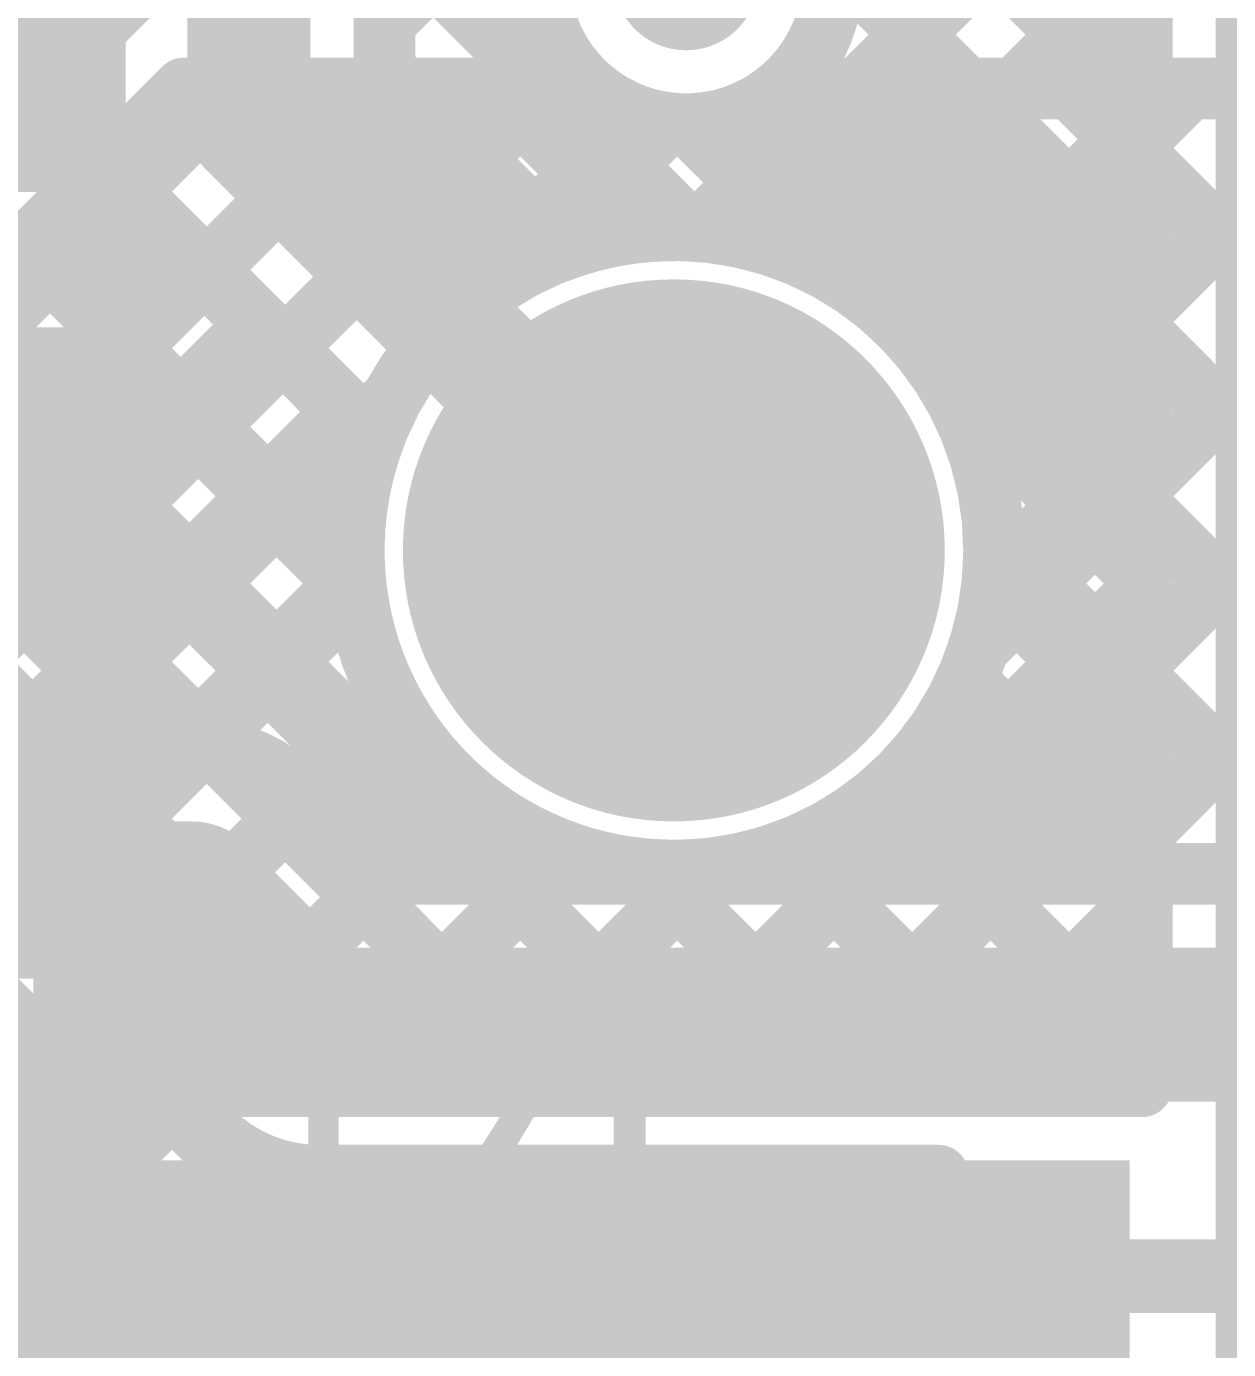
# Model space of a CAD drawing. Header units: millimetres. Extents: x -0.33 to 3.26, y -0.12 to 2.83.
# Drawn here: x 0.2059 to 0.4011, y 0.4183 to 0.6331 of the extents above; entities that cross this region are included whole.
import ezdxf

# ---------------------------------------------------------------- set-up
doc = ezdxf.new("R2010")
doc.units = ezdxf.units.MM
doc.header["$MEASUREMENT"] = 0
for name, color, linetype in [('BottomLayer', 5, 'Continuous'), ('BottomOverlay', 54, 'Continuous'), ('BottomPaste', 16, 'Continuous'), ('BottomSolder', 6, 'Continuous'), ('MultiLayer', 9, 'Continuous'), ('PadHoleLayer', 156, 'Continuous'), ('TopLayer', 1, 'Continuous'), ('TopSolder', 216, 'Continuous'), ('ViaHoleLayer', 16, 'Continuous')]:
    doc.layers.add(name, color=color, linetype=linetype)
doc.styles.add('Arial', font='', dxfattribs={"height": 0.2})
doc.styles.get('Arial').set_extended_font_data('Arial')

# ---------------------------------------------------------------- blocks, each defined once
blk = doc.blocks.new('PS2801C_1_F3_A_B_7')
at = {"layer": 'BottomLayer'}
for points in [[(-0.039374, 0.0677165), (0.039374, 0.0677165), (0.039374, 0.0322835), (-0.039374, 0.0322835)], [(0.236216, 0.0677165), (0.314964, 0.0677165), (0.314964, 0.0322835), (0.236216, 0.0322835)], [(-0.039374, 0.0177165), (0.039374, 0.0177165), (0.039374, -0.0177165), (-0.039374, -0.0177165)], [(0.236216, 0.0177165), (0.314964, 0.0177165), (0.314964, -0.0177165), (0.236216, -0.0177165)]]:
    blk.add_hatch(color=5, dxfattribs=at).paths.add_polyline_path(points)
at = {"layer": 'BottomPaste'}
for points in [[(-0.039374, 0.0677165), (0.039374, 0.0677165), (0.039374, 0.0322835), (-0.039374, 0.0322835)], [(0.236216, 0.0677165), (0.314964, 0.0677165), (0.314964, 0.0322835), (0.236216, 0.0322835)], [(-0.039374, 0.0177165), (0.039374, 0.0177165), (0.039374, -0.0177165), (-0.039374, -0.0177165)], [(0.236216, 0.0177165), (0.314964, 0.0177165), (0.314964, -0.0177165), (0.236216, -0.0177165)]]:
    blk.add_hatch(color=16, dxfattribs=at).paths.add_polyline_path(points)
at = {"layer": 'BottomSolder'}
for points in [[(-0.043374, 0.0717165), (0.043374, 0.0717165), (0.043374, 0.0282835), (-0.043374, 0.0282835)], [(0.232216, 0.0717165), (0.318964, 0.0717165), (0.318964, 0.0282835), (0.232216, 0.0282835)], [(-0.043374, 0.0217165), (0.043374, 0.0217165), (0.043374, -0.0217165), (-0.043374, -0.0217165)], [(0.232216, 0.0217165), (0.318964, 0.0217165), (0.318964, -0.0217165), (0.232216, -0.0217165)]]:
    blk.add_hatch(color=6, dxfattribs=at).paths.add_polyline_path(points)
at = {"layer": 'BottomOverlay', "const_width": 0.01}
for points in [[(0.017, 0.085), (0.259, 0.085)], [(0.017, -0.035), (0.259, -0.035)]]:
    blk.add_lwpolyline(points, dxfattribs=at)
at = {"layer": 'BottomOverlay'}
for points, const_width in [([(0.0145, 0.085, 1), (0.0195, 0.085, 1)], 0.005), ([(0.2565, 0.085, 1), (0.2615, 0.085, 1)], 0.005), ([(-0.0199289, -0.038, 1), (-0.0340711, -0.038, 1)], 0.015748), ([(0.0145, -0.035, 1), (0.0195, -0.035, 1)], 0.005), ([(0.2565, -0.035, 1), (0.2615, -0.035, 1)], 0.005), ([(-0.0380081, -0.038, 1), (-0.0301341, -0.038, 1)], 0.007874), ([(-0.0238659, -0.038, 1), (-0.0159919, -0.038, 1)], 0.007874)]:
    blk.add_lwpolyline(points, format="xyb", close=True, dxfattribs=dict(at, const_width=const_width))
blk = doc.blocks.new('R__0603_B_39')
at = {"layer": 'BottomLayer'}
for points in [[(-0.015, 0.0175), (-0.015, -0.0175), (-0.045, -0.0175), (-0.045, 0.0175)], [(0.045, 0.0175), (0.045, -0.0175), (0.015, -0.0175), (0.015, 0.0175)]]:
    blk.add_hatch(color=5, dxfattribs=at).paths.add_polyline_path(points)
at = {"layer": 'BottomPaste'}
for points in [[(-0.015, 0.0175), (-0.015, -0.0175), (-0.045, -0.0175), (-0.045, 0.0175)], [(0.045, 0.0175), (0.045, -0.0175), (0.015, -0.0175), (0.015, 0.0175)]]:
    blk.add_hatch(color=16, dxfattribs=at).paths.add_polyline_path(points)
at = {"layer": 'BottomSolder'}
for points in [[(-0.011, 0.0215), (-0.011, -0.0215), (-0.049, -0.0215), (-0.049, 0.0215)], [(0.049, 0.0215), (0.049, -0.0215), (0.011, -0.0215), (0.011, 0.0215)]]:
    blk.add_hatch(color=6, dxfattribs=at).paths.add_polyline_path(points)
at = {"layer": 'BottomOverlay', "const_width": 0.01}
for points in [[(-0.052, 0.024), (0.052, 0.024)], [(-0.052, 0.024), (-0.052, -0.024)], [(0.052, 0.024), (0.052, -0.024)], [(-0.052, -0.024), (0.052, -0.024)]]:
    blk.add_lwpolyline(points, dxfattribs=at)
at = {"layer": 'BottomOverlay', "const_width": 0.005}
for points in [[(-0.0545, 0.024, 1), (-0.0495, 0.024, 1)], [(-0.0545, 0.024, 1), (-0.0495, 0.024, 1)], [(0.0495, 0.024, 1), (0.0545, 0.024, 1)], [(0.0495, 0.024, 1), (0.0545, 0.024, 1)], [(-0.0545, -0.024, 1), (-0.0495, -0.024, 1)], [(-0.0545, -0.024, 1), (-0.0495, -0.024, 1)], [(0.0495, -0.024, 1), (0.0545, -0.024, 1)], [(0.0495, -0.024, 1), (0.0545, -0.024, 1)]]:
    blk.add_lwpolyline(points, format="xyb", close=True, dxfattribs=at)
blk = doc.blocks.new('R__0402_B_41')
at = {"layer": 'BottomLayer'}
for points in [[(-0.009500000000000001, 0.0125), (-0.009499999999999998, -0.0125), (-0.0275, -0.0125), (-0.0275, 0.0125)], [(0.0275, 0.0125), (0.0275, -0.0125), (0.009500000000000001, -0.0125), (0.009499999999999998, 0.0125)]]:
    blk.add_hatch(color=5, dxfattribs=at).paths.add_polyline_path(points)
at = {"layer": 'BottomPaste'}
for points in [[(-0.009500000000000001, 0.0125), (-0.009499999999999998, -0.0125), (-0.0275, -0.0125), (-0.0275, 0.0125)], [(0.0275, 0.0125), (0.0275, -0.0125), (0.009500000000000001, -0.0125), (0.009499999999999998, 0.0125)]]:
    blk.add_hatch(color=16, dxfattribs=at).paths.add_polyline_path(points)
at = {"layer": 'BottomSolder'}
for points in [[(-0.005500000000000001, 0.0165), (-0.005499999999999999, -0.0165), (-0.0315, -0.0165), (-0.0315, 0.0165)], [(0.0315, 0.0165), (0.0315, -0.0165), (0.005500000000000001, -0.0165), (0.005499999999999999, 0.0165)]]:
    blk.add_hatch(color=6, dxfattribs=at).paths.add_polyline_path(points)
at = {"layer": 'BottomOverlay', "const_width": 0.01}
for points in [[(-0.034, 0.019), (0.034, 0.019)], [(-0.034, 0.019), (-0.034, -0.019)], [(0.034, 0.019), (0.034, -0.019)], [(-0.034, -0.019), (0.034, -0.019)]]:
    blk.add_lwpolyline(points, dxfattribs=at)
at = {"layer": 'BottomOverlay', "const_width": 0.005}
for points in [[(-0.0365, 0.019, 1), (-0.0315, 0.019, 1)], [(-0.0365, 0.019, 1), (-0.0315, 0.019, 1)], [(0.0315, 0.019, 1), (0.0365, 0.019, 1)], [(0.0315, 0.019, 1), (0.0365, 0.019, 1)], [(-0.0365, -0.019, 1), (-0.0315, -0.019, 1)], [(-0.0365, -0.019, 1), (-0.0315, -0.019, 1)], [(0.0315, -0.019, 1), (0.0365, -0.019, 1)], [(0.0315, -0.019, 1), (0.0365, -0.019, 1)]]:
    blk.add_lwpolyline(points, format="xyb", close=True, dxfattribs=at)
blk = doc.blocks.new('T________B_____12_P___95')
at = {"layer": 'BottomLayer'}
h = blk.add_hatch(color=5, dxfattribs=at)
edge = h.paths.add_edge_path()
edge.add_arc((0.4, 0), 0.04, 0, 360)
at = {"layer": 'BottomSolder'}
h = blk.add_hatch(color=6, dxfattribs=at)
edge = h.paths.add_edge_path()
edge.add_arc((0.4, 0), 0.044, 0, 360)
at = {"layer": 'MultiLayer'}
h = blk.add_hatch(color=9, dxfattribs=at)
edge = h.paths.add_edge_path()
edge.add_arc((0.4, 0), 0.04, 0, 360)
at = {"layer": 'PadHoleLayer'}
h = blk.add_hatch(color=156, dxfattribs=at)
edge = h.paths.add_edge_path()
edge.add_arc((0.4, 0), 0.0275, 0, 360)
at = {"layer": 'TopLayer'}
h = blk.add_hatch(color=1, dxfattribs=at)
edge = h.paths.add_edge_path()
edge.add_arc((0.4, 0), 0.04, 0, 360)
at = {"layer": 'TopSolder'}
h = blk.add_hatch(color=216, dxfattribs=at)
edge = h.paths.add_edge_path()
edge.add_arc((0.4, 0), 0.044, 0, 360)

msp = doc.modelspace()

# ---------------------------------------------------------------- hatches: boundary and pattern name
at = {"layer": 'BottomLayer'}
h = msp.add_hatch(color=5, dxfattribs=at)
edge = h.paths.add_edge_path()
edge.add_arc((0.313, 0.641), 0.011811, 0, 360)
h = msp.add_hatch(color=5, dxfattribs=at)
edge = h.paths.add_edge_path()
edge.add_arc((0.3712756, 0.4301731), 0.011811, 0, 360)
at = {"layer": 'TopLayer'}
for points in [[(0.399, -0.092), (0.49, -0.092), (0.49, 2.286), (0.399, 2.286)], [(0.02, 0.406), (0.385, 0.406), (0.385, 0.449), (0.02, 0.449)]]:
    msp.add_hatch(color=1, dxfattribs=at).paths.add_polyline_path(points)
h = msp.add_hatch(color=1, dxfattribs=at)
edge = h.paths.add_edge_path()
edge.add_arc((0.313, 0.641), 0.011811, 0, 360)
h = msp.add_hatch(color=1, dxfattribs=at)
edge = h.paths.add_edge_path()
edge.add_arc((0.3712756, 0.4301731), 0.011811, 0, 360)
at = {"layer": 'ViaHoleLayer'}
h = msp.add_hatch(color=16, dxfattribs=at)
edge = h.paths.add_edge_path()
edge.add_arc((0.3712756, 0.4301731), 0.0059055, 0, 360)

# ---------------------------------------------------------------- linework, layer by layer
at = {"layer": 'BottomLayer'}
for points, const_width in [([(0.242, 0.617), (0.242, 0.774)], 0.02), ([(0.264, 0.6261126), (0.264, 0.7257514)], 0.01), ([(0.264, 0.6336959), (0.3298352, 0.6995311)], 0.01), ([(0.264, 0.6495553), (0.3136214, 0.5999339)], 0.01), ([(0.2743505, 0.6157621), (0.2908503, 0.6322619)], 0.01), ([(0.264, 0.6261126), (0.2932396, 0.596873)], 0.01), ([(0.3150027, 0.5998457), (0.338157, 0.623)], 0.01), ([(0.3285873, 0.623), (0.62, 0.623)], 0.01), ([(0.3366659, 0.5932246), (0.3664413, 0.623)], 0.01), ([(0.3471239, 0.623), (0.4898341, 0.4802899)], 0.01), ([(0.3518726, 0.580147), (0.3947256, 0.623)], 0.01), ([(0.3520785, 0.4955), (0.4795785, 0.623)], 0.01), ([(0.3605636, 0.5322694), (0.4512942, 0.623)], 0.01), ([(0.3612786, 0.5612687), (0.4230099, 0.623)], 0.01), ([(0.3754082, 0.623), (0.5039762, 0.494432)], 0.01), ([(0.3803628, 0.4955), (0.5078628, 0.623)], 0.01), ([(0.4036925, 0.623), (0.5181184, 0.5085742)], 0.01), ([(0.242, 0.617), (0.2947365, 0.5642635)], 0.02), ([(0.2884926, 0.6016199), (0.3053306, 0.6184579)], 0.01), ([(0.3226205, 0.6192191), (0.4756919, 0.4661477)], 0.01), ([(0.2225, 0.5981935), (0.2225, 0.6068142)], 0.01), ([(0.2264828, 0.6014046), (0.262127, 0.5657604)], 0.01), ([(0.2224976, 0.5921935), (0.2290957, 0.5987916)], 0.01), ([(0.1635, 0.5981935), (0.2225, 0.5981935)], 0.01), ([(0.2022246, 0.5981935), (0.2082246, 0.5921935)], 0.01), ([(0.1635, 0.5921935), (0.2225, 0.5921935)], 0.01), ([(0.2225, 0.5381935), (0.2225, 0.5921935)], 0.01), ([(0.2225, 0.5639116), (0.2432379, 0.5846495)], 0.01), ([(0.2225, 0.5779181), (0.259482, 0.5409361)], 0.01), ([(0.2947366, 0.5642635), (0.3014731, 0.571)], 0.02), ([(0.3014731, 0.571), (0.311, 0.571)], 0.02), ([(0.2028727, 0.516), (0.25738, 0.5705073)], 0.01), ([(0.2947365, 0.5642635), (0.2947366, 0.5642635)], 0.02), ([(0.2225, 0.5496338), (0.2766338, 0.4955)], 0.01), ([(0.3629339, 0.5506214), (0.4180553, 0.4955)], 0.01), ([(0.231157, 0.516), (0.2591543, 0.5439973)], 0.01), ([(0.1635, 0.5381935), (0.2225, 0.5381935)], 0.01), ([(0.205656, 0.5381935), (0.2278495, 0.516)], 0.01), ([(0.3584787, 0.5267923), (0.389771, 0.4955)], 0.01), ([(0.2511819, 0.5077406), (0.2657754, 0.5223341)], 0.01), ([(0.193, 0.516), (0.2327744, 0.516)], 0.01), ([(0.2501221, 0.5088005), (0.2634226, 0.4955)], 0.01), ([(0.3467491, 0.5102376), (0.3614867, 0.4955)], 0.01), ([(0.2672256, 0.4955), (0.278853, 0.5071274)], 0.01), ([(0.193, 0.4915), (0.2327744, 0.4915)], 0.025), ([(0.2327744, 0.4915), (0.2532744, 0.471)], 0.025), ([(0.2955099, 0.4955), (0.2977313, 0.4977214)], 0.01), ([(0.3237942, 0.4955), (0.3267306, 0.4984364)], 0.01), ([(0.3293551, 0.4993473), (0.3332024, 0.4955)], 0.01), ([(0.2634226, 0.4955), (0.421, 0.4955)], 0.01), ([(0.2532744, 0.471), (0.421, 0.471)], 0.025), ([(0.2175, 0.467), (0.2226262, 0.467)], 0.01), ([(0.2175, 0.4335), (0.2175, 0.467)], 0.01), ([(0.2202809, 0.467), (0.2911986, 0.3960823)], 0.01), ([(0.2226262, 0.467), (0.2359267, 0.4536995)], 0.01), ([(0.2175, 0.4457744), (0.2306759, 0.4589503)], 0.01), ([(0.2227165, 0.4227066), (0.2472597, 0.4472498)], 0.01), ([(0.2227165, 0.3944223), (0.2747942, 0.4465)], 0.01), ([(0.2227165, 0.3378537), (0.3313628, 0.4465)], 0.01), ([(0.2227165, 0.366138), (0.3030785, 0.4465)], 0.01), ([(0.2532744, 0.4465), (0.3539437, 0.4465)], 0.01), ([(0.2690652, 0.4465), (0.3157859, 0.3997793)], 0.01), ([(0.2973495, 0.4465), (0.4911007, 0.2527489)], 0.01), ([(0.3256338, 0.4465), (0.3483332, 0.4238006)], 0.01), ([(0.2175, 0.4414966), (0.2742287, 0.3847679)], 0.01), ([(0.215, 0.428964), (0.215, 0.4335)], 0.01), ([(0.3131045, 0.3999574), (0.3479114, 0.4347643)], 0.01), ([(0.3712756, 0.4301731), (0.4651731, 0.4301731)], 0.012), ([(0.215, 0.428964), (0.2227165, 0.428964)], 0.01), ([(0.2227165, 0.326216), (0.2227165, 0.428964)], 0.01)]:
    msp.add_lwpolyline(points, dxfattribs=dict(at, const_width=const_width))
at = {"layer": 'BottomLayer', "const_width": 0.01}
for points in [[(0.3285873, 0.623, -2.188794087512058), (0.3285873, 0.659)], [(0.2264437, 0.6014437, -0.07615493159612466), (0.2225, 0.6068142)], [(0.2264828, 0.6014046, -0.07678727761520157), (0.2225, 0.6068142)], [(0.2932396, 0.596873, -0.5204067065520018), (0.363, 0.548)], [(0.363, 0.548, -1.191448284164899), (0.262127, 0.5657604)], [(0.2327744, 0.516, -0.198912367379658), (0.2500985, 0.5088241)], [(0.2327744, 0.516, -0.199267140226906), (0.2501221, 0.5088005)], [(0.2532744, 0.4465, -0.1992671402269283), (0.2359267, 0.4536995)], [(0.2532744, 0.4465, -0.198912367379658), (0.2359503, 0.4536759)], [(0.3868629, 0.4121731, -0.9504663316652896), (0.3539437, 0.4465)]]:
    msp.add_lwpolyline(points, format="xyb", dxfattribs=at)
at = {"layer": 'BottomLayer'}
for points, const_width in [([(0.2615, 0.6336959, 1), (0.2665, 0.6336959, 1)], 0.005), ([(0.2883503, 0.6322619, 1), (0.2933503, 0.6322619, 1)], 0.005), ([(0.2615, 0.6261126, 1), (0.2665, 0.6261126, 1)], 0.005), ([(0.2615, 0.6261126, 1), (0.2665, 0.6261126, 1)], 0.005), ([(0.3260873, 0.623, 1), (0.3310873, 0.623, 1)], 0.005), ([(0.3260873, 0.623, 1), (0.3310873, 0.623, 1)], 0.005), ([(0.335657, 0.623, 1), (0.340657, 0.623, 1)], 0.005), ([(0.3446239, 0.623, 1), (0.3496239, 0.623, 1)], 0.005), ([(0.3639413, 0.623, 1), (0.3689413, 0.623, 1)], 0.005), ([(0.3729082, 0.623, 1), (0.3779082, 0.623, 1)], 0.005), ([(0.3922256, 0.623, 1), (0.3972256, 0.623, 1)], 0.005), ([(0.4011925, 0.623, 1), (0.4061925, 0.623, 1)], 0.005), ([(0.237, 0.617, 1), (0.247, 0.617, 1)], 0.01), ([(0.237, 0.617, 1), (0.247, 0.617, 1)], 0.01), ([(0.3028306, 0.6184579, 1), (0.3078306, 0.6184579, 1)], 0.005), ([(0.3201205, 0.6192191, 1), (0.3251205, 0.6192191, 1)], 0.005), ([(0.2718505, 0.6157621, 1), (0.2768505, 0.6157621, 1)], 0.005), ([(0.22, 0.6068142, 1), (0.225, 0.6068142, 1)], 0.005), ([(0.22, 0.6068142, 1), (0.225, 0.6068142, 1)], 0.005), ([(0.22, 0.6068142, 1), (0.225, 0.6068142, 1)], 0.005), ([(0.2239437, 0.6014437, 1), (0.2289437, 0.6014437, 1)], 0.005), ([(0.2239828, 0.6014046, 1), (0.2289828, 0.6014046, 1)], 0.005), ([(0.2239828, 0.6014046, 1), (0.2289828, 0.6014046, 1)], 0.005), ([(0.2859926, 0.6016199, 1), (0.2909926, 0.6016199, 1)], 0.005), ([(0.2265957, 0.5987916, 1), (0.2315957, 0.5987916, 1)], 0.005), ([(0.3111214, 0.5999339, 1), (0.3161214, 0.5999339, 1)], 0.005), ([(0.3125027, 0.5998457, 1), (0.3175027, 0.5998457, 1)], 0.005), ([(0.1997246, 0.5981935, 1), (0.2047246, 0.5981935, 1)], 0.005), ([(0.22, 0.5981935, 1), (0.225, 0.5981935, 1)], 0.005), ([(0.22, 0.5981935, 1), (0.225, 0.5981935, 1)], 0.005), ([(0.2907396, 0.596873, 1), (0.2957396, 0.596873, 1)], 0.005), ([(0.2907396, 0.596873, 1), (0.2957396, 0.596873, 1)], 0.005), ([(0.2057246, 0.5921935, 1), (0.2107246, 0.5921935, 1)], 0.005), ([(0.2199976, 0.5921935, 1), (0.2249976, 0.5921935, 1)], 0.005), ([(0.22, 0.5921935, 1), (0.225, 0.5921935, 1)], 0.005), ([(0.22, 0.5921935, 1), (0.225, 0.5921935, 1)], 0.005), ([(0.3341659, 0.5932246, 1), (0.3391659, 0.5932246, 1)], 0.005), ([(0.2407379, 0.5846495, 1), (0.2457379, 0.5846495, 1)], 0.005), ([(0.3493726, 0.580147, 1), (0.3543726, 0.580147, 1)], 0.005), ([(0.22, 0.5779181, 1), (0.225, 0.5779181, 1)], 0.005), ([(0.2964731, 0.571, 1), (0.3064731, 0.571, 1)], 0.01), ([(0.2964731, 0.571, 1), (0.3064731, 0.571, 1)], 0.01), ([(0.306, 0.571, 1), (0.316, 0.571, 1)], 0.01), ([(0.25488, 0.5705073, 1), (0.25988, 0.5705073, 1)], 0.005), ([(0.2897365, 0.5642635, 1), (0.2997365, 0.5642635, 1)], 0.01), ([(0.2897365, 0.5642635, 1), (0.2997365, 0.5642635, 1)], 0.01), ([(0.2897366, 0.5642635, 1), (0.2997366, 0.5642635, 1)], 0.01), ([(0.2897366, 0.5642635, 1), (0.2997366, 0.5642635, 1)], 0.01), ([(0.259627, 0.5657604, 1), (0.264627, 0.5657604, 1)], 0.005), ([(0.259627, 0.5657604, 1), (0.264627, 0.5657604, 1)], 0.005), ([(0.22, 0.5639116, 1), (0.225, 0.5639116, 1)], 0.005), ([(0.3587786, 0.5612687, 1), (0.3637786, 0.5612687, 1)], 0.005), ([(0.22, 0.5496338, 1), (0.225, 0.5496338, 1)], 0.005), ([(0.3604339, 0.5506214, 1), (0.3654339, 0.5506214, 1)], 0.005), ([(0.3605, 0.548, 1), (0.3655, 0.548, 1)], 0.005), ([(0.3605, 0.548, 1), (0.3655, 0.548, 1)], 0.005), ([(0.2566543, 0.5439973, 1), (0.2616543, 0.5439973, 1)], 0.005), ([(0.256982, 0.5409361, 1), (0.261982, 0.5409361, 1)], 0.005), ([(0.203156, 0.5381935, 1), (0.208156, 0.5381935, 1)], 0.005), ([(0.22, 0.5381935, 1), (0.225, 0.5381935, 1)], 0.005), ([(0.22, 0.5381935, 1), (0.225, 0.5381935, 1)], 0.005), ([(0.3580636, 0.5322694, 1), (0.3630636, 0.5322694, 1)], 0.005), ([(0.3559787, 0.5267923, 1), (0.3609787, 0.5267923, 1)], 0.005), ([(0.2632754, 0.5223341, 1), (0.2682754, 0.5223341, 1)], 0.005), ([(0.2003727, 0.516, 1), (0.2053727, 0.516, 1)], 0.005), ([(0.2253495, 0.516, 1), (0.2303495, 0.516, 1)], 0.005), ([(0.228657, 0.516, 1), (0.233657, 0.516, 1)], 0.005), ([(0.2302744, 0.516, 1), (0.2352744, 0.516, 1)], 0.005), ([(0.2302744, 0.516, 1), (0.2352744, 0.516, 1)], 0.005), ([(0.2302744, 0.516, 1), (0.2352744, 0.516, 1)], 0.005), ([(0.2475985, 0.5088241, 1), (0.2525985, 0.5088241, 1)], 0.005), ([(0.2476221, 0.5088005, 1), (0.2526221, 0.5088005, 1)], 0.005), ([(0.2476221, 0.5088005, 1), (0.2526221, 0.5088005, 1)], 0.005), ([(0.3442491, 0.5102376, 1), (0.3492491, 0.5102376, 1)], 0.005), ([(0.2486819, 0.5077406, 1), (0.2536819, 0.5077406, 1)], 0.005), ([(0.276353, 0.5071274, 1), (0.281353, 0.5071274, 1)], 0.005), ([(0.2265244, 0.4915, 1), (0.2390244, 0.4915, 1)], 0.0125), ([(0.2265244, 0.4915, 1), (0.2390244, 0.4915, 1)], 0.0125), ([(0.2952313, 0.4977214, 1), (0.3002313, 0.4977214, 1)], 0.005), ([(0.3242306, 0.4984364, 1), (0.3292306, 0.4984364, 1)], 0.005), ([(0.3268551, 0.4993473, 1), (0.3318551, 0.4993473, 1)], 0.005), ([(0.2609226, 0.4955, 1), (0.2659226, 0.4955, 1)], 0.005), ([(0.2609226, 0.4955, 1), (0.2659226, 0.4955, 1)], 0.005), ([(0.2647256, 0.4955, 1), (0.2697256, 0.4955, 1)], 0.005), ([(0.2741338, 0.4955, 1), (0.2791338, 0.4955, 1)], 0.005), ([(0.2930099, 0.4955, 1), (0.2980099, 0.4955, 1)], 0.005), ([(0.3212942, 0.4955, 1), (0.3262942, 0.4955, 1)], 0.005), ([(0.3307024, 0.4955, 1), (0.3357024, 0.4955, 1)], 0.005), ([(0.3495785, 0.4955, 1), (0.3545785, 0.4955, 1)], 0.005), ([(0.3589867, 0.4955, 1), (0.3639867, 0.4955, 1)], 0.005), ([(0.3778628, 0.4955, 1), (0.3828628, 0.4955, 1)], 0.005), ([(0.387271, 0.4955, 1), (0.392271, 0.4955, 1)], 0.005), ([(0.2470244, 0.471, 1), (0.2595244, 0.471, 1)], 0.0125), ([(0.2470244, 0.471, 1), (0.2595244, 0.471, 1)], 0.0125), ([(0.215, 0.467, 1), (0.22, 0.467, 1)], 0.005), ([(0.215, 0.467, 1), (0.22, 0.467, 1)], 0.005), ([(0.2177809, 0.467, 1), (0.2227809, 0.467, 1)], 0.005), ([(0.2201262, 0.467, 1), (0.2251262, 0.467, 1)], 0.005), ([(0.2201262, 0.467, 1), (0.2251262, 0.467, 1)], 0.005), ([(0.2281759, 0.4589503, 1), (0.2331759, 0.4589503, 1)], 0.005), ([(0.2334267, 0.4536995, 1), (0.2384267, 0.4536995, 1)], 0.005), ([(0.2334267, 0.4536995, 1), (0.2384267, 0.4536995, 1)], 0.005), ([(0.2334503, 0.4536759, 1), (0.2384503, 0.4536759, 1)], 0.005), ([(0.2447597, 0.4472498, 1), (0.2497597, 0.4472498, 1)], 0.005), ([(0.2507744, 0.4465, 1), (0.2557744, 0.4465, 1)], 0.005), ([(0.2507744, 0.4465, 1), (0.2557744, 0.4465, 1)], 0.005), ([(0.2507744, 0.4465, 1), (0.2557744, 0.4465, 1)], 0.005), ([(0.2665652, 0.4465, 1), (0.2715652, 0.4465, 1)], 0.005), ([(0.2722942, 0.4465, 1), (0.2772942, 0.4465, 1)], 0.005), ([(0.2948495, 0.4465, 1), (0.2998495, 0.4465, 1)], 0.005), ([(0.3005785, 0.4465, 1), (0.3055785, 0.4465, 1)], 0.005), ([(0.3231338, 0.4465, 1), (0.3281338, 0.4465, 1)], 0.005), ([(0.3288628, 0.4465, 1), (0.3338628, 0.4465, 1)], 0.005), ([(0.3514437, 0.4465, 1), (0.3564437, 0.4465, 1)], 0.005), ([(0.3514437, 0.4465, 1), (0.3564437, 0.4465, 1)], 0.005), ([(0.215, 0.4457744, 1), (0.22, 0.4457744, 1)], 0.005), ([(0.215, 0.4414966, 1), (0.22, 0.4414966, 1)], 0.005), ([(0.2125, 0.4335, 1), (0.2175, 0.4335, 1)], 0.005), ([(0.215, 0.4335, 1), (0.22, 0.4335, 1)], 0.005), ([(0.3454114, 0.4347643, 1), (0.3504114, 0.4347643, 1)], 0.005), ([(0.3682756, 0.4301731, 1), (0.3742756, 0.4301731, 1)], 0.006), ([(0.2125, 0.428964, 1), (0.2175, 0.428964, 1)], 0.005), ([(0.2125, 0.428964, 1), (0.2175, 0.428964, 1)], 0.005), ([(0.2202165, 0.428964, 1), (0.2252165, 0.428964, 1)], 0.005), ([(0.2202165, 0.428964, 1), (0.2252165, 0.428964, 1)], 0.005), ([(0.2202165, 0.4227066, 1), (0.2252165, 0.4227066, 1)], 0.005), ([(0.3458332, 0.4238006, 1), (0.3508332, 0.4238006, 1)], 0.005)]:
    msp.add_lwpolyline(points, format="xyb", close=True, dxfattribs=dict(at, const_width=const_width))
at = {"layer": 'TopLayer'}
for points, const_width in [([(0.387, 0.461), (0.387, 0.7926049)], 0.01), ([(0.3188902, 0.688), (0.387, 0.6198902)], 0.01), ([(-0.0105, 0.6864648), (0.2149648, 0.461)], 0.01), ([(0.3175695, 0.5995833), (0.387, 0.6690138)], 0.01), ([(0.3364804, 0.644954), (0.387, 0.5944344)], 0.01), ([(0.147, 0.564), (0.224, 0.641)], 0.012), ([(0.3366663, 0.5932243), (0.387, 0.643558)], 0.01), ([(0.3307971, 0.6251815), (0.387, 0.5689786)], 0.01), ([(0.1026188, 0.461), (0.2646188, 0.623)], 0.01), ([(0.1280746, 0.461), (0.2900746, 0.623)], 0.01), ([(0.1665031, 0.5503401), (0.239163, 0.623)], 0.01), ([(0.1707498, 0.562294), (0.2314558, 0.623)], 0.01), ([(0.2313056, 0.6228498), (0.271888, 0.5822674)], 0.01), ([(0.2314558, 0.623), (0.2974127, 0.623)], 0.01), ([(0.2566112, 0.623), (0.2860098, 0.5936014)], 0.01), ([(0.282067, 0.623), (0.3053724, 0.5996946)], 0.01), ([(0.3506, 0.5817022), (0.387, 0.6181022)], 0.01), ([(0.2862775, 0.5937471), (0.3099195, 0.6173891)], 0.01), ([(0.3133315, 0.6171913), (0.3382102, 0.5923126)], 0.01), ([(0.2185777, 0.6101219), (0.2623465, 0.5663531)], 0.01), ([(0.2058498, 0.597394), (0.2591467, 0.5440971)], 0.01), ([(0.359937, 0.5655834), (0.387, 0.5926464)], 0.01), ([(0.1931219, 0.5846661), (0.316788, 0.461)], 0.01), ([(0.3553126, 0.5752102), (0.387, 0.5435228)], 0.01), ([(0.1535304, 0.461), (0.2652529, 0.5727225)], 0.01), ([(0.180394, 0.5719382), (0.2913322, 0.461)], 0.01), ([(0.3627536, 0.5429442), (0.387, 0.5671906)], 0.01), ([(0.1697863, 0.5570901), (0.2658764, 0.461)], 0.01), ([(0.1583516, 0.543069), (0.2404206, 0.461)], 0.01), ([(0.1789862, 0.461), (0.2594167, 0.5414305)], 0.01), ([(0.3062652, 0.461), (0.387, 0.5417348)], 0.01), ([(0.3626946, 0.5423724), (0.387, 0.518067)], 0.01), ([(0.204442, 0.461), (0.2657757, 0.5223337)], 0.01), ([(0.3566014, 0.5230098), (0.387, 0.4926112)], 0.01), ([(0.331721, 0.461), (0.387, 0.516279)], 0.01), ([(0.2298978, 0.461), (0.2772978, 0.5084)], 0.01), ([(0.3452674, 0.508888), (0.387, 0.4671554)], 0.01), ([(0.2553536, 0.461), (0.2934166, 0.499063)], 0.01), ([(0.3293531, 0.4993465), (0.3676996, 0.461)], 0.01), ([(0.2808094, 0.461), (0.3160558, 0.4962464)], 0.01), ([(0.3070971, 0.4961467), (0.3422438, 0.461)], 0.01), ([(0.3571768, 0.461), (0.387, 0.4908232)], 0.01), ([(0.3826326, 0.461), (0.387, 0.4653674)], 0.01), ([(0.0085416, 0.461), (0.387, 0.461)], 0.01), ([(0.0378228, 0.4283951), (0.3712756, 0.4283951)], 0.02)]:
    msp.add_lwpolyline(points, dxfattribs=dict(at, const_width=const_width))
at = {"layer": 'TopLayer', "const_width": 0.01}
msp.add_lwpolyline([(0.336811, 0.641, -0.6425511578928409), (0.2974127, 0.623)], format="xyb", dxfattribs=at)
at = {"layer": 'TopLayer'}
for points, const_width in [([(0.3282971, 0.6251815, 1), (0.3332971, 0.6251815, 1)], 0.005), ([(0.2288056, 0.6228498, 1), (0.2338056, 0.6228498, 1)], 0.005), ([(0.2289558, 0.623, 1), (0.2339558, 0.623, 1)], 0.005), ([(0.2289558, 0.623, 1), (0.2339558, 0.623, 1)], 0.005), ([(0.236663, 0.623, 1), (0.241663, 0.623, 1)], 0.005), ([(0.2541112, 0.623, 1), (0.2591112, 0.623, 1)], 0.005), ([(0.2621188, 0.623, 1), (0.2671188, 0.623, 1)], 0.005), ([(0.279567, 0.623, 1), (0.284567, 0.623, 1)], 0.005), ([(0.2875746, 0.623, 1), (0.2925746, 0.623, 1)], 0.005), ([(0.2949127, 0.623, 1), (0.2999127, 0.623, 1)], 0.005), ([(0.2949127, 0.623, 1), (0.2999127, 0.623, 1)], 0.005), ([(0.3845, 0.6198902, 1), (0.3895, 0.6198902, 1)], 0.005), ([(0.3845, 0.6181022, 1), (0.3895, 0.6181022, 1)], 0.005), ([(0.3074195, 0.6173891, 1), (0.3124195, 0.6173891, 1)], 0.005), ([(0.3108315, 0.6171913, 1), (0.3158315, 0.6171913, 1)], 0.005), ([(0.2160777, 0.6101219, 1), (0.2210777, 0.6101219, 1)], 0.005), ([(0.363, 0.548, 1), (0.259, 0.548, 1)], 0.01), ([(0.3028724, 0.5996946, 1), (0.3078724, 0.5996946, 1)], 0.005), ([(0.3150695, 0.5995833, 1), (0.3200695, 0.5995833, 1)], 0.005), ([(0.2033498, 0.597394, 1), (0.2083498, 0.597394, 1)], 0.005), ([(0.3845, 0.5944344, 1), (0.3895, 0.5944344, 1)], 0.005), ([(0.2835098, 0.5936014, 1), (0.2885098, 0.5936014, 1)], 0.005), ([(0.2837775, 0.5937471, 1), (0.2887775, 0.5937471, 1)], 0.005), ([(0.3341663, 0.5932243, 1), (0.3391663, 0.5932243, 1)], 0.005), ([(0.3357102, 0.5923126, 1), (0.3407102, 0.5923126, 1)], 0.005), ([(0.3845, 0.5926464, 1), (0.3895, 0.5926464, 1)], 0.005), ([(0.269388, 0.5822674, 1), (0.274388, 0.5822674, 1)], 0.005), ([(0.3481, 0.5817022, 1), (0.3531, 0.5817022, 1)], 0.005), ([(0.3528126, 0.5752102, 1), (0.3578126, 0.5752102, 1)], 0.005), ([(0.2627529, 0.5727225, 1), (0.2677529, 0.5727225, 1)], 0.005), ([(0.3845, 0.5689786, 1), (0.3895, 0.5689786, 1)], 0.005), ([(0.2598465, 0.5663531, 1), (0.2648465, 0.5663531, 1)], 0.005), ([(0.3845, 0.5671906, 1), (0.3895, 0.5671906, 1)], 0.005), ([(0.357437, 0.5655834, 1), (0.362437, 0.5655834, 1)], 0.005), ([(0.2565, 0.548, 1), (0.2615, 0.548, 1)], 0.005), ([(0.3605, 0.548, 1), (0.3655, 0.548, 1)], 0.005), ([(0.2566467, 0.5440971, 1), (0.2616467, 0.5440971, 1)], 0.005), ([(0.3602536, 0.5429442, 1), (0.3652536, 0.5429442, 1)], 0.005), ([(0.3845, 0.5435228, 1), (0.3895, 0.5435228, 1)], 0.005), ([(0.2569167, 0.5414305, 1), (0.2619167, 0.5414305, 1)], 0.005), ([(0.3601946, 0.5423724, 1), (0.3651946, 0.5423724, 1)], 0.005), ([(0.3845, 0.5417348, 1), (0.3895, 0.5417348, 1)], 0.005), ([(0.2632757, 0.5223337, 1), (0.2682757, 0.5223337, 1)], 0.005), ([(0.3541014, 0.5230098, 1), (0.3591014, 0.5230098, 1)], 0.005), ([(0.3845, 0.518067, 1), (0.3895, 0.518067, 1)], 0.005), ([(0.3845, 0.516279, 1), (0.3895, 0.516279, 1)], 0.005), ([(0.2747978, 0.5084, 1), (0.2797978, 0.5084, 1)], 0.005), ([(0.3427674, 0.508888, 1), (0.3477674, 0.508888, 1)], 0.005), ([(0.2909166, 0.499063, 1), (0.2959166, 0.499063, 1)], 0.005), ([(0.3268531, 0.4993465, 1), (0.3318531, 0.4993465, 1)], 0.005), ([(0.3045971, 0.4961467, 1), (0.3095971, 0.4961467, 1)], 0.005), ([(0.3135558, 0.4962464, 1), (0.3185558, 0.4962464, 1)], 0.005), ([(0.3845, 0.4926112, 1), (0.3895, 0.4926112, 1)], 0.005), ([(0.3845, 0.4908232, 1), (0.3895, 0.4908232, 1)], 0.005), ([(0.3845, 0.4671554, 1), (0.3895, 0.4671554, 1)], 0.005), ([(0.3845, 0.4653674, 1), (0.3895, 0.4653674, 1)], 0.005), ([(0.201942, 0.461, 1), (0.206942, 0.461, 1)], 0.005), ([(0.2124648, 0.461, 1), (0.2174648, 0.461, 1)], 0.005), ([(0.2273978, 0.461, 1), (0.2323978, 0.461, 1)], 0.005), ([(0.2379206, 0.461, 1), (0.2429206, 0.461, 1)], 0.005), ([(0.2528536, 0.461, 1), (0.2578536, 0.461, 1)], 0.005), ([(0.2633764, 0.461, 1), (0.2683764, 0.461, 1)], 0.005), ([(0.2783094, 0.461, 1), (0.2833094, 0.461, 1)], 0.005), ([(0.2888322, 0.461, 1), (0.2938322, 0.461, 1)], 0.005), ([(0.3037652, 0.461, 1), (0.3087652, 0.461, 1)], 0.005), ([(0.314288, 0.461, 1), (0.319288, 0.461, 1)], 0.005), ([(0.329221, 0.461, 1), (0.334221, 0.461, 1)], 0.005), ([(0.3397438, 0.461, 1), (0.3447438, 0.461, 1)], 0.005), ([(0.3546768, 0.461, 1), (0.3596768, 0.461, 1)], 0.005), ([(0.3651996, 0.461, 1), (0.3701996, 0.461, 1)], 0.005), ([(0.3801326, 0.461, 1), (0.3851326, 0.461, 1)], 0.005), ([(0.3845, 0.461, 1), (0.3895, 0.461, 1)], 0.005), ([(0.3845, 0.461, 1), (0.3895, 0.461, 1)], 0.005), ([(0.3662756, 0.4283951, 1), (0.3762756, 0.4283951, 1)], 0.01)]:
    msp.add_lwpolyline(points, format="xyb", close=True, dxfattribs=dict(at, const_width=const_width))

# ---------------------------------------------------------------- block references
at = {"rotation": 90}
for name, p in [('T________B_____12_P___95', (0.311, 0.148)), ('R__0603_B_39', (0.193, 0.5951935)), ('R__0402_B_41', (0.193, 0.473)), ('PS2801C_1_F3_A_B_7', (0.193, 0.102))]:
    msp.add_blockref(name, p, dxfattribs=at)

# ---------------------------------------------------------------- texts
at = {"layer": 'BottomOverlay', "style": 'Arial', "text_generation_flag": 2}
msp.add_text('R11', height=0.04, dxfattribs=at).set_placement((0.311, 0.441))

doc.saveas('drawing.dxf')
